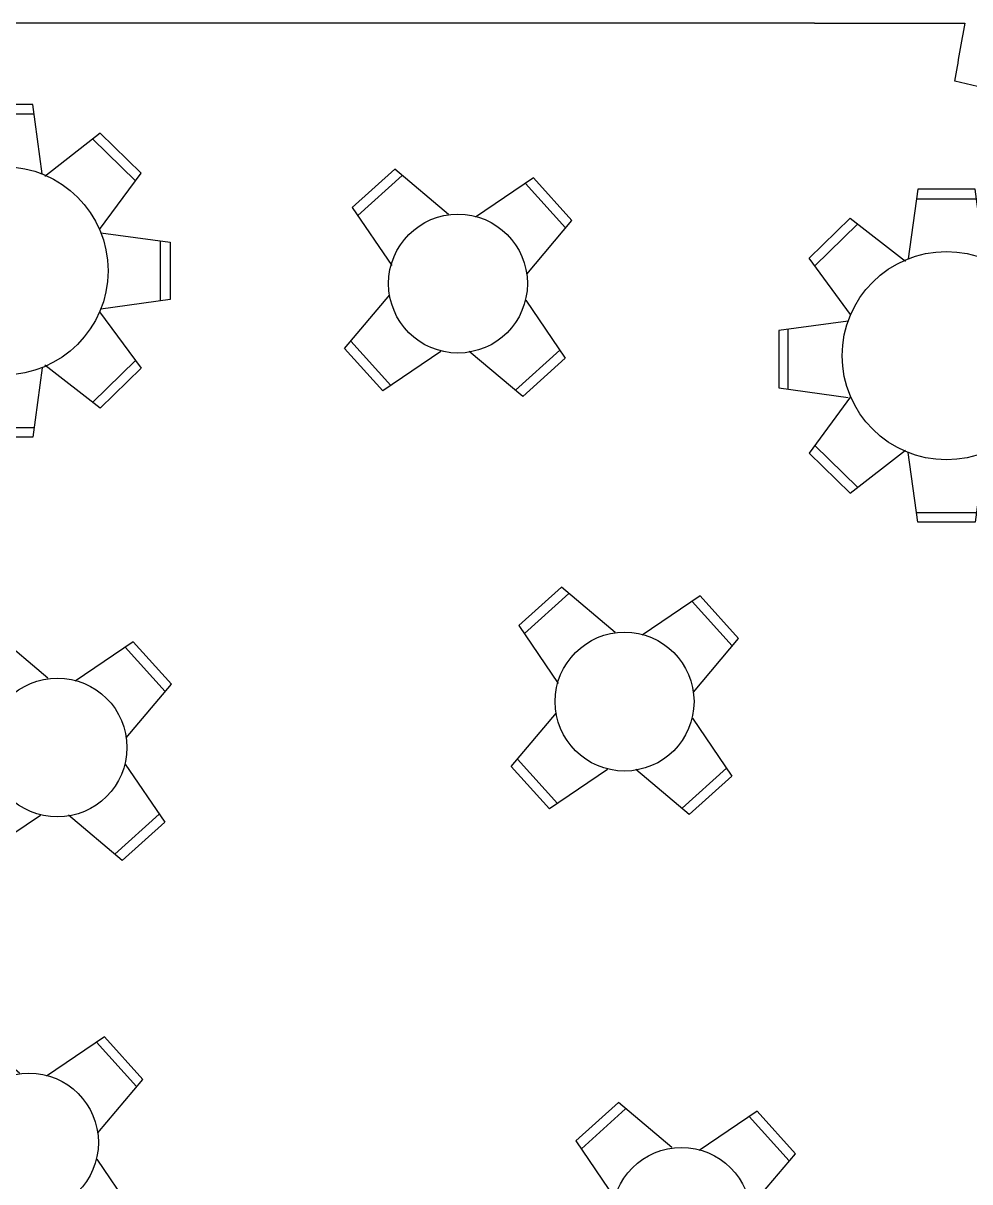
# Model space of a CAD drawing. Header units: inches. Extents: x 484217 to 497210, y -26946 to -21493.
# Drawn here: x 493524.8 to 493831.6, y -25917.3 to -25541.8 of the extents above; entities that cross this region are included whole.
import ezdxf

# ---------------------------------------------------------------- set-up
doc = ezdxf.new("R2010")
doc.units = ezdxf.units.IN
doc.header["$LTSCALE"] = 20
doc.header["$MEASUREMENT"] = 0
for name, color, linetype in [('A-GLASS', 4, 'Continuous'), ('furniture', 4, 'Continuous'), ('I-WALL-IN', 3, 'Continuous'), ('S_COULMN', 7, 'Continuous')]:
    doc.layers.add(name, color=color, linetype=linetype)

# ---------------------------------------------------------------- blocks, each defined once
blk = doc.blocks.new('A$C15473981')
at = {"layer": 'furniture'}
for p, q in [((-0.2055, 1.198), (-0.2743, 0.698)), ((0.207, 1.198), (-0.2055, 1.198)), ((0.2757, 0.698), (0.207, 1.198)), ((-0.2141, 1.1293), (0.2155, 1.1293)), ((-0.989, 0.7018), (-0.6936, 0.9898)), ((-0.6394, 0.9465), (-0.9471, 0.6466)), ((-0.6936, 0.9898), (-0.2953, 0.6797)), ((0.6936, 0.9898), (0.2953, 0.6797)), ((0.6394, 0.9465), (0.9471, 0.6466)), ((0.989, 0.7018), (0.6936, 0.9898)), ((-0.6892, 0.2958), (-0.989, 0.7018)), ((0.6892, 0.2958), (0.989, 0.7018)), ((0.6971, 0.2733), (1.1971, 0.2046)), ((-0.7075, 0.249), (-1.2075, 0.1802)), ((-1.2075, 0.1802), (-1.2075, -0.2323)), ((-1.1387, -0.2409), (-1.1387, 0.1888)), ((1.1283, -0.2165), (1.1283, 0.2132)), ((1.1971, 0.2046), (1.1971, -0.2079)), ((-1.2075, -0.2323), (-0.7075, -0.301)), ((1.1971, -0.2079), (0.6971, -0.2767)), ((-0.6892, -0.2958), (-0.989, -0.7018)), ((0.6892, -0.2958), (0.989, -0.7018)), ((-0.6394, -0.9465), (-0.9471, -0.6466)), ((0.6394, -0.9465), (0.9471, -0.6466)), ((-0.989, -0.7018), (-0.6936, -0.9898)), ((-0.6936, -0.9898), (-0.2953, -0.6797)), ((-0.2055, -1.198), (-0.2743, -0.698)), ((0.2757, -0.698), (0.207, -1.198)), ((0.6936, -0.9898), (0.2953, -0.6797)), ((0.989, -0.7018), (0.6936, -0.9898)), ((-0.2141, -1.1293), (0.2155, -1.1293)), ((0.207, -1.198), (-0.2055, -1.198))]:
    blk.add_line(p, q, dxfattribs=at)
at = {"layer": 'S_COULMN'}
blk.add_circle((0, 0), 0.75, dxfattribs=at)
blk = doc.blocks.new('A$C116E3A92')
at = {"layer": 'furniture'}
for p, q in [((-0.7909, 0.3919), (-1.0826, 0.1002)), ((-1.0401, 0.0455), (-0.7362, 0.3493)), ((-0.3887, 0.0869), (-0.7909, 0.3919)), ((-0.2, 0.0902), (0.2022, 0.3952)), ((0.4513, 0.0488), (0.1475, 0.3527)), ((0.2022, 0.3952), (0.4939, 0.1035)), ((-1.0826, 0.1002), (-0.7777, -0.302)), ((0.4939, 0.1035), (0.1889, -0.2987)), ((-0.7888, -0.4986), (-1.0937, -0.9008)), ((0.2001, -0.5019), (0.505, -0.9041)), ((-1.0937, -0.9008), (-0.8021, -1.1924)), ((-0.7474, -1.1499), (-1.0512, -0.8461)), ((-0.8021, -1.1924), (-0.3999, -0.8875)), ((0.2133, -1.1958), (-0.1888, -0.8908)), ((0.1587, -1.1532), (0.4625, -0.8494)), ((0.505, -0.9041), (0.2133, -1.1958))]:
    blk.add_line(p, q, dxfattribs=at)
at = {"layer": 'S_COULMN'}
blk.add_circle((-0.2944, -0.4041), 0.5, dxfattribs=at)

msp = doc.modelspace()

# ---------------------------------------------------------------- linework, layer by layer
at = {"color": 85, "true_color": 0x58ba48}
msp.add_arc((488576.95, -24624.97, 6.93), 5332.5, 349.89446, 350.09931, dxfattribs=at)
at = {"layer": 'A-GLASS', "color": 4}
msp.add_arc((493738.76, -25936.16, 0.69), 385.7, 297.7822, 76.8168, dxfattribs=at)
at = {"layer": 'I-WALL-IN'}
msp.add_line((493781.29, -25541.85, 6.93), (493830.03, -25541.85, 6.93), dxfattribs=at)
at = {"layer": 'I-WALL-IN', "elevation": 6.93}
msp.add_lwpolyline([(493781.29, -25541.85), (492951.3, -25541.85)], dxfattribs=at)

# ---------------------------------------------------------------- block references
at = {"xscale": 45, "yscale": 45, "zscale": 45}
for p in [(493518.53, -25622.07, 3.81), (493823.98, -25649.59, 3.81)]:
    msp.add_blockref('A$C15473981', p, dxfattribs=at)
at = {"layer": 'S_COULMN', "xscale": 45.00000000000062, "yscale": 45.00000000000062, "zscale": 45.00000000000062, "rotation": 267.0503325455494}
for p in [(493683.17, -25640.41, 3.81), (493737.17, -25775.86, 3.81), (493553.35, -25790.71, 3.81), (493544.12, -25918.73, 3.81), (493755.62, -25942.81, 3.81)]:
    msp.add_blockref('A$C116E3A92', p, dxfattribs=at)

doc.saveas('drawing.dxf')
